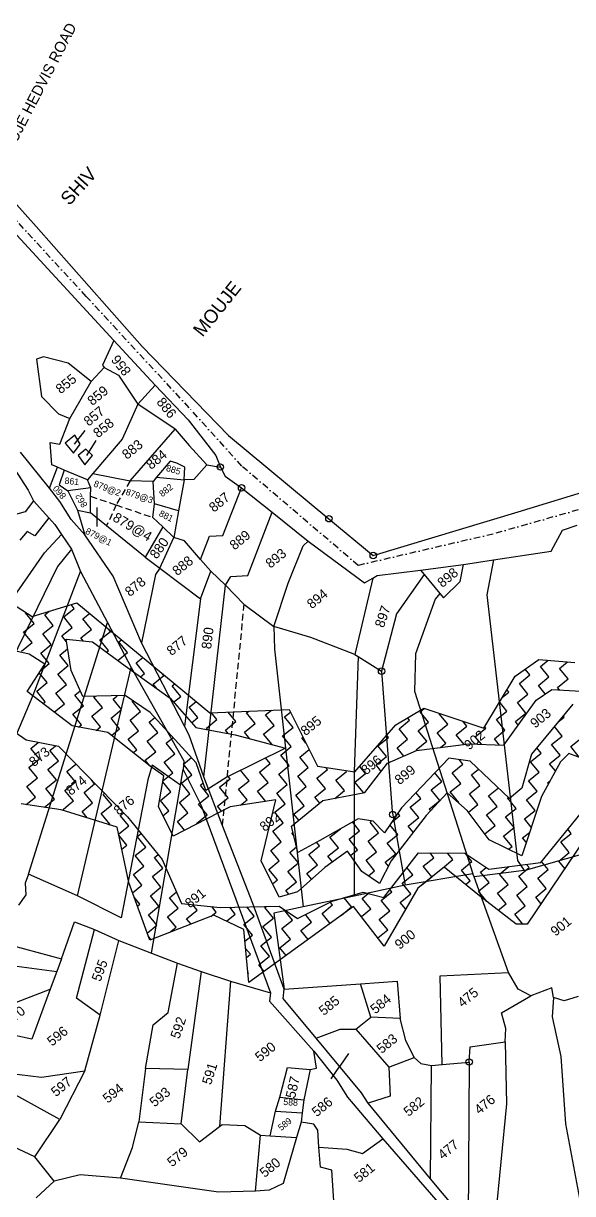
# Model space of a CAD drawing. Header units: metres. Extents: x 309685 to 314009, y 1915455 to 1919798.
# Drawn here: x 311383 to 311802, y 1918899 to 1919793 of the extents above; entities that cross this region are included whole.
import ezdxf

# ---------------------------------------------------------------- set-up
doc = ezdxf.new("R2010")
doc.units = ezdxf.units.M
doc.linetypes.add('DASHDOT', pattern=[1, 0.5, -0.25, 0, -0.25])
doc.linetypes.add('DASHED', pattern=[0.75, 0.5, -0.25])
for name, color, linetype in [('POLY_HATCH', 12, 'Continuous'), ('POLY_PARCEL', 6, 'Continuous'), ('POLY_ROAD', 30, 'Continuous'), ('POLY_SUBPARCEL', 6, 'DASHED'), ('POLY_WATER', 4, 'Continuous'), ('SYM_ARROW', 1, 'Continuous'), ('TEXT_MAPOUT', 7, 'Continuous'), ('TEXT_PARCEL', 7, 'Continuous'), ('V_BOUND_STREAM_LINE', 7, 'DASHDOT')]:
    doc.layers.add(name, color=color, linetype=linetype)
doc.styles.add('TEXT_MAP', font='')
doc.styles.get('TEXT_MAP').set_extended_font_data('Kruti Dev 050')
doc.dimstyles.get("Standard").update_dxf_attribs({"dimtxt": 0.18, "dimasz": 0.18, "dimexe": 0.18, "dimexo": 0.0625, "dimgap": 0.09, "dimtad": 0, "dimtih": 1, "dimtoh": 1, "dimdec": 4, "dimzin": 0, "dimdsep": 46, "dimtxsty": 'Standard', "dimcen": 0.09, "dimadec": 0, "dimazin": 0, "dimtfac": 1, "dimtdec": 4, "dimtofl": 0, "dimtmove": 0, "dimatfit": 3, "dimfxl": 1, "dimtolj": 1, "dimtzin": 0, "dimarcsym": 0})

# ---------------------------------------------------------------- blocks, each defined once
blk = doc.blocks.new('TEXTARROW')
blk.add_leader([(0.04, -0.01), (8.68, -0.01)], dimstyle='Standard', override={"dimtxt": 2.5, "dimasz": 2.5, "dimexe": 1.25, "dimexo": 0.625, "dimgap": 0.625, "dimtad": 1, "dimtih": 0, "dimtoh": 0, "dimzin": 8, "dimcen": 2.5, "dimtofl": 1})

msp = doc.modelspace()

# ---------------------------------------------------------------- linework, layer by layer
for centre in [(311533.26, 1919454.32), (311549.49, 1919438.37), (311616.23, 1919414.82), (311650.09, 1919386.74), (311656.46, 1919298.31), (311664.94, 1919188.7), (311723.37, 1918999.6)]:
    msp.add_circle(centre, 2.47)
at = {"layer": 'POLY_HATCH'}
for p, q in [((311356.16, 1919361.31), (311389.44, 1919340.07)), ((311389.44, 1919340.07), (311423.51, 1919350.57)), ((311423.51, 1919350.57), (311525.24, 1919266.44)), ((311419.18, 1919298.86), (311415.39, 1919322.85)), ((311415.39, 1919322.85), (311435.63, 1919320.75)), ((311387.14, 1919311.18), (311367.72, 1919315.58)), ((311435.63, 1919320.75), (311460.47, 1919302.45)), ((311385.77, 1919282.7), (311399.07, 1919303.59)), ((311399.07, 1919303.59), (311387.14, 1919311.18)), ((311758.47, 1919294.55), (311776.59, 1919307.2)), ((311776.59, 1919307.2), (311804.03, 1919305)), ((311428.14, 1919279.05), (311419.18, 1919298.86)), ((311460.47, 1919302.45), (311494.86, 1919277.65)), ((311734.47, 1919254.71), (311758.47, 1919294.55)), ((311420.05, 1919256.52), (311385.77, 1919282.7)), ((311460.45, 1919279.64), (311428.14, 1919279.05)), ((311479.55, 1919266.65), (311460.45, 1919279.64)), ((311494.86, 1919277.65), (311514.55, 1919255.15)), ((311774.59, 1919276.09), (311786.46, 1919284.3)), ((311786.46, 1919284.3), (311817.75, 1919282.63)), ((311525.24, 1919266.44), (311585.9, 1919269.03)), ((311585.9, 1919269.03), (311607.38, 1919225.64)), ((311667.29, 1919257.35), (311688.69, 1919269.92)), ((311688.69, 1919269.92), (311734.47, 1919254.71)), ((311749.77, 1919241.69), (311774.59, 1919276.09)), ((311802.61, 1919273.19), (311771.07, 1919234.76)), ((311365.54, 1919259.2), (311384.81, 1919245.72)), ((311514.9, 1919228.37), (311479.55, 1919266.65)), ((311447.34, 1919251.31), (311420.05, 1919256.52)), ((311479.67, 1919225.7), (311447.34, 1919251.31)), ((311514.55, 1919255.15), (311544.66, 1919249.68)), ((311544.66, 1919249.68), (311582.92, 1919239.42)), ((311636.11, 1919221.28), (311667.29, 1919257.35)), ((311384.81, 1919245.72), (311409.57, 1919240.86)), ((311409.57, 1919240.86), (311462.35, 1919187.02)), ((311683.25, 1919237.56), (311723.14, 1919242.87)), ((311723.14, 1919242.87), (311749.77, 1919241.69)), ((311582.92, 1919239.42), (311538.14, 1919217.31)), ((311661.02, 1919228.07), (311683.25, 1919237.56)), ((311707.83, 1919231.87), (311671.63, 1919193.93)), ((311724.1, 1919229.4), (311707.83, 1919231.87)), ((311771.07, 1919234.76), (311763.65, 1919208.78)), ((311799.49, 1919235.45), (311793.24, 1919228.95)), ((311820.15, 1919227.75), (311799.49, 1919235.45)), ((311490.03, 1919218.26), (311479.67, 1919225.7)), ((311522.14, 1919207.17), (311514.9, 1919228.37)), ((311607.38, 1919225.64), (311636.11, 1919221.28)), ((311643.72, 1919205.47), (311661.02, 1919228.07)), ((311754.19, 1919201.11), (311724.1, 1919229.4)), ((311793.24, 1919228.95), (311778.57, 1919202.63)), ((311485.99, 1919194.82), (311490.03, 1919218.26)), ((311538.14, 1919217.31), (311522.14, 1919207.17)), ((311611.62, 1919199.36), (311643.72, 1919205.47)), ((311706.58, 1919205.37), (311690.45, 1919187.96)), ((311721.87, 1919191.86), (311706.58, 1919205.37)), ((311763.65, 1919208.78), (311754.19, 1919201.11)), ((311411.71, 1919192.45), (311381.13, 1919196.94)), ((311575.58, 1919199.86), (311540.85, 1919194.71)), ((311564.38, 1919153.31), (311575.58, 1919199.86)), ((311587.56, 1919179.82), (311611.62, 1919199.36)), ((311778.57, 1919202.63), (311763.51, 1919157.28)), ((311454.44, 1919178.98), (311411.71, 1919192.45)), ((311462.35, 1919187.02), (311488.82, 1919154.42)), ((311497.16, 1919172.2), (311485.99, 1919194.82)), ((311540.85, 1919194.71), (311497.16, 1919172.2)), ((311671.63, 1919193.93), (311658.63, 1919174.82)), ((311690.45, 1919187.96), (311663.78, 1919153.35)), ((311738.62, 1919169.45), (311721.87, 1919191.86)), ((311778.02, 1919152.03), (311808.3, 1919189.09)), ((311463.26, 1919136.91), (311454.44, 1919178.98)), ((311592.54, 1919159.64), (311587.56, 1919179.82)), ((311638.5, 1919185.56), (311609.24, 1919168.92)), ((311650.1, 1919183.57), (311638.5, 1919185.56)), ((311658.63, 1919174.82), (311650.1, 1919183.57)), ((311763.51, 1919157.28), (311738.62, 1919169.45)), ((311811.38, 1919169.34), (311767.66, 1919105.07)), ((311609.24, 1919168.92), (311592.54, 1919159.64)), ((311630.36, 1919160.79), (311613.15, 1919148.26)), ((311641.48, 1919145.32), (311630.36, 1919160.79)), ((311488.82, 1919154.42), (311503.69, 1919120.72)), ((311578.19, 1919125.64), (311564.38, 1919153.31)), ((311663.78, 1919153.35), (311654.82, 1919135.99)), ((311658.09, 1919125.4), (311684.6, 1919159.41)), ((311684.6, 1919159.41), (311720.19, 1919159.17)), ((311720.19, 1919159.17), (311738.44, 1919146.94)), ((311738.44, 1919146.94), (311778.02, 1919152.03)), ((311613.15, 1919148.26), (311592.14, 1919129.76)), ((311654.82, 1919135.99), (311641.48, 1919145.32)), ((311704.3, 1919148.6), (311684.04, 1919132.41)), ((311731.28, 1919126.65), (311704.3, 1919148.6)), ((311479.29, 1919092.62), (311463.26, 1919136.91)), ((311592.14, 1919129.76), (311578.19, 1919125.64)), ((311618.74, 1919122.58), (311642.42, 1919129.32)), ((311642.42, 1919129.32), (311658.09, 1919125.4)), ((311684.04, 1919132.41), (311658.47, 1919088.25)), ((311759.17, 1919104.9), (311731.28, 1919126.65)), ((311503.69, 1919120.72), (311533.23, 1919117.66)), ((311533.23, 1919117.66), (311578.14, 1919118.75)), ((311635.03, 1919118.45), (311555.1, 1919060.29)), ((311578.14, 1919118.75), (311592.09, 1919109.26)), ((311592.09, 1919109.26), (311618.74, 1919122.58)), ((311658.47, 1919088.25), (311635.03, 1919118.45)), ((311528.39, 1919111.77), (311479.29, 1919092.62)), ((311551.18, 1919100.95), (311528.39, 1919111.77)), ((311555.1, 1919060.29), (311551.18, 1919100.95)), ((311767.66, 1919105.07), (311759.17, 1919104.9))]:
    msp.add_line(p, q, dxfattribs=at)
at = {"layer": 'POLY_HATCH', "linetype": 'Continuous'}
for p, q in [((311421.64, 1919346.3), (311419.23, 1919349.26)), ((311384.46, 1919342.79), (311384.77, 1919343.05)), ((311390.98, 1919334.75), (311384.46, 1919342.79)), ((311399.03, 1919341.28), (311402.49, 1919344.09)), ((311405.55, 1919333.24), (311399.03, 1919341.28)), ((311413.6, 1919339.77), (311421.64, 1919346.3)), ((311420.12, 1919331.73), (311413.6, 1919339.77)), ((311428.17, 1919338.26), (311433.33, 1919342.45)), ((311382.94, 1919328.22), (311390.98, 1919334.75)), ((311397.51, 1919326.71), (311405.55, 1919333.24)), ((311412.08, 1919325.2), (311420.12, 1919331.73)), ((311426.65, 1919323.69), (311434.7, 1919330.21)), ((311434.7, 1919330.21), (311428.17, 1919338.26)), ((311449.27, 1919328.7), (311447.85, 1919330.44)), ((311389.47, 1919320.18), (311382.94, 1919328.22)), ((311404.04, 1919318.67), (311397.51, 1919326.71)), ((311415.73, 1919320.71), (311412.08, 1919325.2)), ((311428.43, 1919321.5), (311426.65, 1919323.69)), ((311441.22, 1919322.17), (311449.27, 1919328.7)), ((311447.75, 1919314.13), (311441.22, 1919322.17)), ((311455.79, 1919320.66), (311457.76, 1919322.25)), ((311381.43, 1919313.65), (311389.47, 1919320.18)), ((311396, 1919312.14), (311404.04, 1919318.67)), ((311402.53, 1919304.1), (311396, 1919312.14)), ((311410.57, 1919310.63), (311416.55, 1919315.49)), ((311446.26, 1919312.92), (311447.75, 1919314.13)), ((311454.87, 1919306.57), (311462.32, 1919312.62)), ((311462.32, 1919312.62), (311455.79, 1919320.66)), ((311396.05, 1919298.84), (311402.53, 1919304.1)), ((311417.1, 1919302.59), (311410.57, 1919310.63)), ((311468.85, 1919304.58), (311474.04, 1919308.79)), ((311475.38, 1919296.53), (311468.85, 1919304.58)), ((311777.85, 1919301.94), (311783.64, 1919306.64)), ((311792.42, 1919300.43), (311798.59, 1919305.44)), ((311401.02, 1919289.53), (311394.91, 1919297.05)), ((311409.06, 1919296.06), (311417.1, 1919302.59)), ((311415.59, 1919288.02), (311409.06, 1919296.06)), ((311472.22, 1919293.97), (311475.38, 1919296.53)), ((311481.91, 1919288.49), (311489.95, 1919295.02)), ((311489.95, 1919295.02), (311488.45, 1919296.87)), ((311761.77, 1919288.89), (311769.81, 1919295.41)), ((311769.81, 1919295.41), (311766.15, 1919299.92)), ((311784.38, 1919293.9), (311777.85, 1919301.94)), ((311798.95, 1919292.39), (311792.42, 1919300.43)), ((311392.97, 1919283), (311401.02, 1919289.53)), ((311407.54, 1919281.49), (311415.59, 1919288.02)), ((311484.86, 1919284.86), (311481.91, 1919288.49)), ((311496.48, 1919286.98), (311498.46, 1919288.59)), ((311503.01, 1919278.94), (311496.48, 1919286.98)), ((311768.3, 1919280.84), (311761.77, 1919288.89)), ((311776.34, 1919287.37), (311784.38, 1919293.9)), ((311781.57, 1919280.92), (311776.34, 1919287.37)), ((311790.91, 1919285.86), (311798.95, 1919292.39)), ((311792.43, 1919283.98), (311790.91, 1919285.86)), ((311399.5, 1919274.96), (311392.97, 1919283)), ((311414.07, 1919273.45), (311407.54, 1919281.49)), ((311422.11, 1919279.97), (311426.21, 1919283.3)), ((311428.64, 1919271.93), (311422.11, 1919279.97)), ((311436.68, 1919278.46), (311437.62, 1919279.22)), ((311443.21, 1919270.42), (311436.68, 1919278.46)), ((311451.25, 1919276.95), (311454.07, 1919279.24)), ((311452.43, 1919275.51), (311451.25, 1919276.95)), ((311454.07, 1919279.24), (311454.43, 1919279.53)), ((311497.58, 1919274.54), (311503.01, 1919278.94)), ((311748.63, 1919278.22), (311753.73, 1919282.36)), ((311753.73, 1919282.36), (311752.23, 1919284.2)), ((311760.25, 1919274.32), (311768.3, 1919280.84)), ((311397.76, 1919273.54), (311399.5, 1919274.96)), ((311406.23, 1919267.08), (311414.07, 1919273.45)), ((311420.6, 1919265.4), (311428.64, 1919271.93)), ((311435.17, 1919263.89), (311443.21, 1919270.42)), ((311449.74, 1919262.38), (311457.78, 1919268.91)), ((311457.78, 1919268.91), (311452.43, 1919275.51)), ((311465.82, 1919275.44), (311466.19, 1919275.73)), ((311472.35, 1919267.39), (311465.82, 1919275.44)), ((311509.54, 1919270.9), (311514.74, 1919275.13)), ((311516.06, 1919262.85), (311509.54, 1919270.9)), ((311553.25, 1919266.36), (311554.91, 1919267.71)), ((311567.82, 1919264.84), (311572.25, 1919268.45)), ((311685.89, 1919267.31), (311688.98, 1919269.82)), ((311744.17, 1919261.26), (311752.21, 1919267.79)), ((311752.21, 1919267.79), (311746.55, 1919274.76)), ((311766.78, 1919266.27), (311760.25, 1919274.32)), ((311427.13, 1919257.36), (311420.6, 1919265.4)), ((311441.7, 1919255.85), (311435.17, 1919263.89)), ((311456.27, 1919254.34), (311449.74, 1919262.38)), ((311464.31, 1919260.87), (311472.35, 1919267.39)), ((311470.84, 1919252.82), (311464.31, 1919260.87)), ((311478.88, 1919259.35), (311483.12, 1919262.79)), ((311485.41, 1919251.31), (311478.88, 1919259.35)), ((311511.24, 1919258.94), (311516.06, 1919262.85)), ((311522.59, 1919254.81), (311530.63, 1919261.34)), ((311530.63, 1919261.34), (311526.45, 1919266.49)), ((311537.16, 1919253.3), (311545.2, 1919259.83)), ((311545.2, 1919259.83), (311539.35, 1919267.04)), ((311559.77, 1919258.32), (311553.25, 1919266.36)), ((311574.34, 1919256.8), (311567.82, 1919264.84)), ((311582.39, 1919263.33), (311586.9, 1919267)), ((311588.91, 1919255.29), (311582.39, 1919263.33)), ((311669.81, 1919254.25), (311677.85, 1919260.78)), ((311677.85, 1919260.78), (311676.33, 1919262.66)), ((311684.38, 1919252.74), (311692.42, 1919259.27)), ((311692.42, 1919259.27), (311685.89, 1919267.31)), ((311700.46, 1919265.8), (311700.64, 1919265.95)), ((311706.99, 1919257.76), (311700.46, 1919265.8)), ((311721.56, 1919256.24), (311718.49, 1919260.02)), ((311750.7, 1919253.22), (311744.17, 1919261.26)), ((311758.74, 1919259.75), (311766.78, 1919266.27)), ((311760.89, 1919257.1), (311758.74, 1919259.75)), ((311791.51, 1919259.66), (311795.92, 1919263.25)), ((311795.92, 1919263.25), (311795.19, 1919264.15)), ((311424.94, 1919255.59), (311427.13, 1919257.36)), ((311438.25, 1919253.05), (311441.7, 1919255.85)), ((311449.97, 1919249.22), (311456.27, 1919254.34)), ((311462.8, 1919246.3), (311470.84, 1919252.82)), ((311477.37, 1919244.78), (311485.41, 1919251.31)), ((311523.66, 1919253.5), (311522.59, 1919254.81)), ((311539.32, 1919250.65), (311537.16, 1919253.3)), ((311551.73, 1919251.79), (311559.77, 1919258.32)), ((311555.89, 1919246.66), (311551.73, 1919251.79)), ((311566.3, 1919250.27), (311574.34, 1919256.8)), ((311572.83, 1919242.23), (311566.3, 1919250.27)), ((311580.87, 1919248.76), (311588.91, 1919255.29)), ((311676.34, 1919246.21), (311669.81, 1919254.25)), ((311690.91, 1919244.7), (311684.38, 1919252.74)), ((311698.95, 1919251.23), (311706.99, 1919257.76)), ((311705.48, 1919243.19), (311698.95, 1919251.23)), ((311713.52, 1919249.71), (311721.56, 1919256.24)), ((311719.47, 1919242.38), (311713.52, 1919249.71)), ((311728.09, 1919248.2), (311736.13, 1919254.73)), ((311736.13, 1919254.73), (311735.18, 1919255.89)), ((311742.66, 1919246.69), (311750.7, 1919253.22)), ((311794.41, 1919248.68), (311788.48, 1919255.98)), ((311388.44, 1919239.29), (311394.11, 1919243.9)), ((311403.01, 1919237.78), (311407.34, 1919241.3)), ((311469.33, 1919238.25), (311462.8, 1919246.3)), ((311483.9, 1919236.74), (311477.37, 1919244.78)), ((311491.94, 1919243.27), (311497.2, 1919247.54)), ((311498.47, 1919235.23), (311491.94, 1919243.27)), ((311572.73, 1919242.15), (311572.83, 1919242.23)), ((311579.36, 1919234.19), (311587.4, 1919240.72)), ((311587.4, 1919240.72), (311580.87, 1919248.76)), ((311595.44, 1919247.25), (311596.33, 1919247.97)), ((311598.62, 1919243.34), (311595.44, 1919247.25)), ((311653.72, 1919241.2), (311661.77, 1919247.72)), ((311660.25, 1919233.15), (311653.72, 1919241.2)), ((311661.77, 1919247.72), (311660.41, 1919249.39)), ((311668.29, 1919239.68), (311676.34, 1919246.21)), ((311682.86, 1919238.17), (311690.91, 1919244.7)), ((311701.55, 1919240), (311705.48, 1919243.19)), ((311732.76, 1919242.44), (311728.09, 1919248.2)), ((311746.6, 1919241.83), (311742.66, 1919246.69)), ((311786.37, 1919242.15), (311794.41, 1919248.68)), ((311792.9, 1919234.11), (311786.37, 1919242.15)), ((311800.94, 1919240.64), (311808.98, 1919247.16)), ((311807.47, 1919232.59), (311800.94, 1919240.64)), ((311394.96, 1919231.25), (311388.44, 1919239.29)), ((311409.53, 1919229.74), (311403.01, 1919237.78)), ((311466.61, 1919236.04), (311469.33, 1919238.25)), ((311475.86, 1919230.21), (311483.9, 1919236.74)), ((311490.43, 1919228.7), (311498.47, 1919235.23)), ((311505, 1919227.19), (311511.28, 1919232.29)), ((311571.32, 1919227.66), (311567.83, 1919231.97)), ((311585.89, 1919226.15), (311579.36, 1919234.19)), ((311593.93, 1919232.68), (311601.04, 1919238.45)), ((311600.46, 1919224.64), (311593.93, 1919232.68)), ((311652.21, 1919226.63), (311660.25, 1919233.15)), ((311673.42, 1919233.36), (311668.29, 1919239.68)), ((311683.35, 1919237.58), (311682.86, 1919238.17)), ((311770.29, 1919229.09), (311778.33, 1919235.62)), ((311778.33, 1919235.62), (311775.07, 1919239.63)), ((311784.86, 1919227.58), (311792.9, 1919234.11)), ((311386.92, 1919224.72), (311394.96, 1919231.25)), ((311393.45, 1919216.68), (311386.92, 1919224.72)), ((311401.49, 1919223.21), (311409.53, 1919229.74)), ((311408.02, 1919215.17), (311401.49, 1919223.21)), ((311416.06, 1919221.69), (311422.91, 1919227.25)), ((311479.26, 1919226.01), (311475.86, 1919230.21)), ((311496.95, 1919220.66), (311490.43, 1919228.7)), ((311511.52, 1919219.14), (311505, 1919227.19)), ((311563.28, 1919221.13), (311571.32, 1919227.66)), ((311577.85, 1919219.62), (311585.89, 1919226.15)), ((311592.42, 1919218.11), (311600.46, 1919224.64)), ((311606.99, 1919216.59), (311615.03, 1919223.12)), ((311615.03, 1919223.12), (311613.78, 1919224.67)), ((311644.17, 1919220.1), (311639.77, 1919225.52)), ((311656.18, 1919221.74), (311652.21, 1919226.63)), ((311710.49, 1919220.57), (311718.53, 1919227.1)), ((311718.53, 1919227.1), (311715.62, 1919230.69)), ((311725.06, 1919219.06), (311730.45, 1919223.43)), ((311776.81, 1919221.05), (311770.29, 1919229.09)), ((311789.38, 1919222.01), (311784.86, 1919227.58)), ((311385.41, 1919210.15), (311393.45, 1919216.68)), ((311399.98, 1919208.64), (311408.02, 1919215.17)), ((311422.59, 1919213.65), (311416.06, 1919221.69)), ((311437.16, 1919212.14), (311434.44, 1919215.5)), ((311489.38, 1919214.51), (311496.95, 1919220.66)), ((311503.48, 1919212.62), (311511.52, 1919219.14)), ((311532.62, 1919209.59), (311540.67, 1919216.12)), ((311540.67, 1919216.12), (311539.25, 1919217.86)), ((311547.19, 1919208.08), (311555.24, 1919214.61)), ((311555.24, 1919214.61), (311548.78, 1919222.56)), ((311569.81, 1919213.09), (311563.28, 1919221.13)), ((311584.38, 1919211.58), (311577.85, 1919219.62)), ((311598.95, 1919210.07), (311592.42, 1919218.11)), ((311613.52, 1919208.55), (311606.99, 1919216.59)), ((311621.56, 1919215.08), (311629.6, 1919221.61)), ((311628.09, 1919207.04), (311621.56, 1919215.08)), ((311629.6, 1919221.61), (311628.99, 1919222.36)), ((311636.13, 1919213.57), (311644.17, 1919220.1)), ((311694.41, 1919207.52), (311702.45, 1919214.05)), ((311702.45, 1919214.05), (311697.11, 1919220.63)), ((311717.02, 1919212.53), (311710.49, 1919220.57)), ((311731.59, 1919211.02), (311725.06, 1919219.06)), ((311768.77, 1919214.52), (311776.81, 1919221.05)), ((311775.3, 1919206.48), (311768.77, 1919214.52)), ((311783.34, 1919213.01), (311785.2, 1919214.51)), ((311391.94, 1919202.11), (311385.41, 1919210.15)), ((311406.51, 1919200.6), (311399.98, 1919208.64)), ((311414.55, 1919207.12), (311422.59, 1919213.65)), ((311419.52, 1919201), (311414.55, 1919207.12)), ((311429.12, 1919205.61), (311437.16, 1919212.14)), ((311435.65, 1919197.57), (311429.12, 1919205.61)), ((311443.69, 1919204.1), (311444.76, 1919204.97)), ((311487.4, 1919199.56), (311495.44, 1919206.09)), ((311495.44, 1919206.09), (311489.24, 1919213.72)), ((311510.01, 1919204.57), (311503.48, 1919212.62)), ((311518.05, 1919211.1), (311520.2, 1919212.85)), ((311524.58, 1919203.06), (311518.05, 1919211.1)), ((311539.15, 1919201.55), (311532.62, 1919209.59)), ((311553.72, 1919200.04), (311547.19, 1919208.08)), ((311561.76, 1919206.56), (311569.81, 1919213.09)), ((311568.11, 1919198.75), (311561.76, 1919206.56)), ((311576.33, 1919205.05), (311584.38, 1919211.58)), ((311582.86, 1919197.01), (311576.33, 1919205.05)), ((311590.9, 1919203.54), (311598.95, 1919210.07)), ((311605.47, 1919202.02), (311613.52, 1919208.55)), ((311620.77, 1919201.1), (311628.09, 1919207.04)), ((311642.66, 1919205.53), (311636.13, 1919213.57)), ((311642.24, 1919205.19), (311642.66, 1919205.53)), ((311686.37, 1919200.99), (311682.69, 1919205.52)), ((311700.94, 1919199.47), (311694.41, 1919207.52)), ((311708.98, 1919206), (311717.02, 1919212.53)), ((311715.51, 1919197.96), (311708.98, 1919206)), ((311723.55, 1919204.49), (311731.59, 1919211.02)), ((311738.12, 1919202.98), (311745.68, 1919209.11)), ((311767.26, 1919199.95), (311775.3, 1919206.48)), ((311783.94, 1919212.27), (311783.34, 1919213.01)), ((311384.89, 1919196.39), (311391.94, 1919202.11)), ((311398.81, 1919194.34), (311406.51, 1919200.6)), ((311413.04, 1919192.55), (311417.33, 1919196.04)), ((311417.33, 1919196.04), (311421.08, 1919199.08)), ((311421.08, 1919199.08), (311419.52, 1919201)), ((311427.61, 1919191.04), (311435.65, 1919197.57)), ((311442.18, 1919189.53), (311450.22, 1919196.06)), ((311450.22, 1919196.06), (311443.69, 1919204.1)), ((311493.93, 1919191.52), (311487.4, 1919199.56)), ((311501.97, 1919198.05), (311510.01, 1919204.57)), ((311508.5, 1919190), (311501.97, 1919198.05)), ((311516.54, 1919196.53), (311524.58, 1919203.06)), ((311523.07, 1919188.49), (311516.54, 1919196.53)), ((311531.11, 1919195.02), (311539.15, 1919201.55)), ((311548.57, 1919195.85), (311553.72, 1919200.04)), ((311574.82, 1919190.48), (311582.86, 1919197.01)), ((311597.43, 1919195.5), (311590.9, 1919203.54)), ((311609.22, 1919197.41), (311605.47, 1919202.02)), ((311678.33, 1919194.46), (311686.37, 1919200.99)), ((311692.9, 1919192.95), (311700.94, 1919199.47)), ((311715.22, 1919197.73), (311715.51, 1919197.96)), ((311722.84, 1919190.57), (311730.08, 1919196.45)), ((311730.08, 1919196.45), (311723.55, 1919204.49)), ((311744.65, 1919194.94), (311738.12, 1919202.98)), ((311752.69, 1919201.46), (311753.29, 1919201.96)), ((311759.22, 1919193.42), (311752.69, 1919201.46)), ((311773.79, 1919191.91), (311767.26, 1919199.95)), ((311413.61, 1919191.85), (311413.04, 1919192.55)), ((311431.54, 1919186.2), (311427.61, 1919191.04)), ((311448.71, 1919181.49), (311442.18, 1919189.53)), ((311456.75, 1919188.01), (311459.32, 1919190.11)), ((311463.28, 1919179.97), (311456.75, 1919188.01)), ((311489.43, 1919187.86), (311493.93, 1919191.52)), ((311500.46, 1919183.48), (311508.5, 1919190)), ((311515.03, 1919181.96), (311523.07, 1919188.49)), ((311534.16, 1919191.26), (311531.11, 1919195.02)), ((311581.35, 1919182.44), (311574.82, 1919190.48)), ((311589.39, 1919188.97), (311597.43, 1919195.5)), ((311593.14, 1919184.35), (311589.39, 1919188.97)), ((311664.17, 1919182.97), (311670.28, 1919187.93)), ((311670.28, 1919187.93), (311668.8, 1919189.76)), ((311684.85, 1919186.42), (311678.33, 1919194.46)), ((311693.91, 1919191.7), (311692.9, 1919192.95)), ((311736.61, 1919188.41), (311744.65, 1919194.94)), ((311743.13, 1919180.37), (311736.61, 1919188.41)), ((311751.18, 1919186.89), (311759.22, 1919193.42)), ((311765.75, 1919185.38), (311773.79, 1919191.91)), ((311448.08, 1919180.98), (311448.71, 1919181.49)), ((311455.54, 1919173.7), (311463.28, 1919179.97)), ((311505.94, 1919176.72), (311500.46, 1919183.48)), ((311515.35, 1919181.57), (311515.03, 1919181.96)), ((311573.31, 1919175.91), (311581.35, 1919182.44)), ((311639.63, 1919176.39), (311634.18, 1919183.1)), ((311647.67, 1919182.92), (311648.76, 1919183.8)), ((311654.2, 1919174.87), (311647.67, 1919182.92)), ((311668.77, 1919173.36), (311662.71, 1919180.82)), ((311676.81, 1919179.89), (311684.85, 1919186.42)), ((311680.62, 1919175.2), (311676.81, 1919179.89)), ((311735.25, 1919173.96), (311743.13, 1919180.37)), ((311749.66, 1919172.32), (311757.7, 1919178.85)), ((311757.7, 1919178.85), (311751.18, 1919186.89)), ((311770.78, 1919179.18), (311765.75, 1919185.38)), ((311461.76, 1919165.4), (311455.72, 1919172.84)), ((311469.8, 1919171.93), (311472.69, 1919174.28)), ((311476.33, 1919163.89), (311469.8, 1919171.93)), ((311579.84, 1919167.87), (311573.31, 1919175.91)), ((311587.88, 1919174.4), (311588.73, 1919175.09)), ((311589.34, 1919172.6), (311587.88, 1919174.4)), ((311617.02, 1919171.37), (311625.06, 1919177.9)), ((311623.55, 1919163.33), (311617.02, 1919171.37)), ((311625.06, 1919177.9), (311625.05, 1919177.91)), ((311631.59, 1919169.86), (311639.63, 1919176.39)), ((311638.12, 1919161.82), (311631.59, 1919169.86)), ((311646.16, 1919168.35), (311654.2, 1919174.87)), ((311660.73, 1919166.83), (311668.77, 1919173.36)), ((311738.67, 1919169.43), (311738.25, 1919169.95)), ((311756.19, 1919164.28), (311749.66, 1919172.32)), ((311764.23, 1919170.81), (311769.4, 1919175.01)), ((311766.91, 1919167.51), (311764.23, 1919170.81)), ((311793.37, 1919167.78), (311801.42, 1919174.31)), ((311801.42, 1919174.31), (311798.83, 1919177.5)), ((311457.94, 1919162.3), (311461.76, 1919165.4)), ((311468.29, 1919157.36), (311476.33, 1919163.89)), ((311571.8, 1919161.34), (311579.84, 1919167.87)), ((311578.32, 1919153.3), (311571.8, 1919161.34)), ((311586.37, 1919159.83), (311591.47, 1919163.97)), ((311600.94, 1919158.31), (311608.98, 1919164.84)), ((311608.98, 1919164.84), (311606.77, 1919167.56)), ((311615.51, 1919156.8), (311623.55, 1919163.33)), ((311632.75, 1919157.46), (311638.12, 1919161.82)), ((311644.65, 1919153.77), (311652.69, 1919160.3)), ((311652.69, 1919160.3), (311646.16, 1919168.35)), ((311667.26, 1919158.79), (311660.73, 1919166.83)), ((311753.56, 1919162.15), (311756.19, 1919164.28)), ((311799.9, 1919159.74), (311793.37, 1919167.78)), ((311474.82, 1919149.32), (311468.29, 1919157.36)), ((311482.86, 1919155.85), (311485.75, 1919158.19)), ((311489.39, 1919147.81), (311482.86, 1919155.85)), ((311570.28, 1919146.77), (311578.32, 1919153.3)), ((311584.85, 1919145.26), (311592.89, 1919151.79)), ((311592.89, 1919151.79), (311586.37, 1919159.83)), ((311607.46, 1919150.27), (311600.94, 1919158.31)), ((311618.99, 1919152.51), (311615.51, 1919156.8)), ((311651.17, 1919145.73), (311644.65, 1919153.77)), ((311659.22, 1919152.26), (311667.26, 1919158.79)), ((311661.66, 1919149.25), (311659.22, 1919152.26)), ((311688.36, 1919149.24), (311696.4, 1919155.76)), ((311696.4, 1919155.76), (311693.49, 1919159.35)), ((311702.93, 1919147.72), (311710.97, 1919154.25)), ((311710.97, 1919154.25), (311706.91, 1919159.25)), ((311717.5, 1919146.21), (311725.54, 1919152.74)), ((311725.54, 1919152.74), (311720.48, 1919158.97)), ((311783.82, 1919146.69), (311778.75, 1919152.92)), ((311791.86, 1919153.21), (311799.9, 1919159.74)), ((311796.51, 1919147.49), (311791.86, 1919153.21)), ((311466.78, 1919142.79), (311474.82, 1919149.32)), ((311473.31, 1919134.75), (311466.78, 1919142.79)), ((311481.35, 1919141.28), (311489.39, 1919147.81)), ((311576.81, 1919138.73), (311570.28, 1919146.77)), ((311591.38, 1919137.22), (311584.85, 1919145.26)), ((311599.42, 1919143.74), (311607.46, 1919150.27)), ((311603.01, 1919139.32), (311599.42, 1919143.74)), ((311646.41, 1919141.87), (311651.17, 1919145.73)), ((311672.27, 1919136.18), (311680.31, 1919142.71)), ((311680.31, 1919142.71), (311675.86, 1919148.19)), ((311694.89, 1919141.19), (311688.36, 1919149.24)), ((311703.04, 1919147.59), (311702.93, 1919147.72)), ((311724.03, 1919138.17), (311717.5, 1919146.21)), ((311732.07, 1919144.7), (311736.46, 1919148.26)), ((311738.6, 1919136.66), (311732.07, 1919144.7)), ((311746.64, 1919143.18), (311753.67, 1919148.9)), ((311753.17, 1919135.14), (311746.64, 1919143.18)), ((311761.21, 1919141.67), (311769.25, 1919148.2)), ((311769.25, 1919148.2), (311767.26, 1919150.64)), ((311775.78, 1919140.16), (311783.82, 1919146.69)), ((311466.15, 1919128.94), (311473.31, 1919134.75)), ((311487.88, 1919133.24), (311481.35, 1919141.28)), ((311573.14, 1919135.75), (311576.81, 1919138.73)), ((311583.34, 1919130.69), (311591.38, 1919137.22)), ((311678.8, 1919128.14), (311672.27, 1919136.18)), ((311686.84, 1919134.67), (311694.89, 1919141.19)), ((311686.85, 1919134.66), (311686.84, 1919134.67)), ((311720.57, 1919135.36), (311724.03, 1919138.17)), ((311730.55, 1919130.13), (311738.6, 1919136.66)), ((311745.12, 1919128.61), (311753.17, 1919135.14)), ((311759.69, 1919127.1), (311767.74, 1919133.63)), ((311767.74, 1919133.63), (311761.21, 1919141.67)), ((311782.31, 1919132.12), (311775.78, 1919140.16)), ((311790.35, 1919138.64), (311790.68, 1919138.91)), ((311790.43, 1919138.55), (311790.35, 1919138.64)), ((311471.79, 1919120.18), (311467.33, 1919125.68)), ((311479.83, 1919126.71), (311487.88, 1919133.24)), ((311486.36, 1919118.67), (311479.83, 1919126.71)), ((311494.41, 1919125.19), (311499.79, 1919129.56)), ((311500.93, 1919117.15), (311494.41, 1919125.19)), ((311585.65, 1919127.84), (311583.34, 1919130.69)), ((311633.58, 1919118.11), (311627.84, 1919125.17)), ((311641.62, 1919124.63), (311646.22, 1919128.37)), ((311648.15, 1919116.59), (311641.62, 1919124.63)), ((311656.19, 1919123.12), (311664.23, 1919129.65)), ((311664.23, 1919129.65), (311662.79, 1919131.43)), ((311670.76, 1919121.61), (311678.8, 1919128.14)), ((311736.99, 1919122.2), (311730.55, 1919130.13)), ((311751.65, 1919120.57), (311745.12, 1919128.61)), ((311766.22, 1919119.06), (311759.69, 1919127.1)), ((311774.26, 1919125.59), (311782.31, 1919132.12)), ((311778.26, 1919120.66), (311774.26, 1919125.59)), ((311469.88, 1919118.63), (311471.79, 1919120.18)), ((311478.32, 1919112.14), (311486.36, 1919118.67)), ((311492.89, 1919110.62), (311500.93, 1919117.15)), ((311507.46, 1919109.11), (311515.5, 1919115.64)), ((311515.5, 1919115.64), (311512.09, 1919119.85)), ((311530.07, 1919114.13), (311526.66, 1919118.34)), ((311544.64, 1919112.61), (311540.41, 1919117.83)), ((311559.21, 1919111.1), (311553.49, 1919118.15)), ((311567.26, 1919117.63), (311568.34, 1919118.51)), ((311573.78, 1919109.59), (311567.26, 1919117.63)), ((311581.83, 1919116.12), (311581.91, 1919116.19)), ((311588.35, 1919108.08), (311581.83, 1919116.12)), ((311610.97, 1919113.09), (311619.01, 1919119.62)), ((311619.01, 1919119.62), (311617.22, 1919121.82)), ((311625.54, 1919111.58), (311633.58, 1919118.11)), ((311640.99, 1919110.78), (311648.15, 1919116.59)), ((311662.72, 1919115.08), (311656.19, 1919123.12)), ((311674.86, 1919116.56), (311670.76, 1919121.61)), ((311745.49, 1919115.57), (311751.65, 1919120.57)), ((311758.18, 1919112.53), (311766.22, 1919119.06)), ((311484.85, 1919104.1), (311478.32, 1919112.14)), ((311499.42, 1919102.58), (311492.89, 1919110.62)), ((311510.85, 1919104.93), (311507.46, 1919109.11)), ((311526.05, 1919110.86), (311530.07, 1919114.13)), ((311537.99, 1919107.22), (311544.64, 1919112.61)), ((311551.17, 1919104.57), (311559.21, 1919111.1)), ((311565.74, 1919103.06), (311573.78, 1919109.59)), ((311580.31, 1919101.55), (311588.35, 1919108.08)), ((311594.88, 1919100.03), (311602.92, 1919106.56)), ((311602.92, 1919106.56), (311598.24, 1919112.34)), ((311617.17, 1919105.45), (311610.97, 1919113.09)), ((311625.55, 1919111.56), (311625.54, 1919111.58)), ((311654.68, 1919108.55), (311662.72, 1919115.08)), ((311661.21, 1919100.51), (311654.68, 1919108.55)), ((311669.25, 1919107.04), (311669.44, 1919107.19)), ((311669.31, 1919106.97), (311669.25, 1919107.04)), ((311764.29, 1919105), (311758.18, 1919112.53)), ((311477.34, 1919098), (311484.85, 1919104.1)), ((311494.42, 1919098.53), (311499.42, 1919102.58)), ((311557.7, 1919096.53), (311551.17, 1919104.57)), ((311572.27, 1919095.02), (311565.74, 1919103.06)), ((311586.84, 1919093.5), (311580.31, 1919101.55)), ((311600.39, 1919093.25), (311594.88, 1919100.03)), ((311653.69, 1919094.41), (311661.21, 1919100.51)), ((311480.45, 1919093.08), (311478.05, 1919096.03)), ((311552.05, 1919091.94), (311557.7, 1919096.53)), ((311564.23, 1919088.49), (311572.27, 1919095.02)), ((311578.8, 1919086.98), (311586.84, 1919093.5)), ((311556.19, 1919081.96), (311552.59, 1919086.4)), ((311553.25, 1919079.57), (311556.19, 1919081.96)), ((311562.72, 1919073.92), (311570.76, 1919080.45)), ((311570.76, 1919080.45), (311564.23, 1919088.49)), ((311583.62, 1919081.04), (311578.8, 1919086.98)), ((311566.85, 1919068.83), (311562.72, 1919073.92)), ((311554.68, 1919067.39), (311554.39, 1919067.75)), ((311554.44, 1919067.2), (311554.68, 1919067.39))]:
    msp.add_line(p, q, dxfattribs=at)
at = {"layer": 'POLY_PARCEL'}
for p, q in [((311451.9, 1919550.95), (311443.14, 1919532.26)), ((311398.14, 1919538.48), (311392.75, 1919536.7)), ((311392.75, 1919536.7), (311396.65, 1919508.31)), ((311417.04, 1919533.74), (311398.14, 1919538.48)), ((311434.66, 1919519.78), (311417.04, 1919533.74)), ((311444.44, 1919530.31), (311434.66, 1919519.78)), ((311443.14, 1919532.26), (311444.44, 1919530.31)), ((311444.44, 1919530.31), (311455.45, 1919524.5)), ((311418.27, 1919491.45), (311434.66, 1919519.78)), ((311455.45, 1919524.5), (311470.18, 1919502.31)), ((311470.18, 1919502.31), (311483.52, 1919516.93)), ((311396.65, 1919508.31), (311409.67, 1919494.98)), ((311470.18, 1919502.31), (311458.12, 1919475.72)), ((311498.82, 1919483.22), (311470.18, 1919502.31)), ((311409.67, 1919494.98), (311418.27, 1919491.45)), ((311410.48, 1919471.74), (311418.27, 1919491.45)), ((311464.43, 1919443.69), (311498.82, 1919483.22)), ((311498.82, 1919483.22), (311509.44, 1919470.81)), ((311422.05, 1919478.66), (311414.76, 1919472.44)), ((311426.12, 1919471.86), (311422.05, 1919478.66)), ((311458.12, 1919475.72), (311435.94, 1919449.43)), ((311404.45, 1919455.91), (311403.15, 1919473.02)), ((311403.15, 1919473.02), (311410.48, 1919471.74)), ((311414.76, 1919472.44), (311421, 1919464.94)), ((311421, 1919464.94), (311426.12, 1919471.86)), ((311430.5, 1919468.07), (311424.69, 1919463.04)), ((311435.69, 1919463.09), (311430.5, 1919468.07)), ((311509.44, 1919470.81), (311522.89, 1919455.92)), ((311408.81, 1919454.09), (311404.45, 1919455.91)), ((311424.69, 1919463.04), (311429.7, 1919455.93)), ((311429.7, 1919455.93), (311435.69, 1919463.09)), ((311494.83, 1919458.81), (311484.56, 1919446.44)), ((311500.01, 1919457.14), (311494.83, 1919458.81)), ((311506.2, 1919454.24), (311500.01, 1919457.14)), ((311522.89, 1919455.92), (311513.12, 1919444.7)), ((311522.89, 1919455.92), (311533.26, 1919454.32)), ((311402.62, 1919438.04), (311408.81, 1919454.09)), ((311413.9, 1919451.97), (311408.81, 1919454.09)), ((311413.9, 1919451.97), (311410.18, 1919440.76)), ((311431.77, 1919444.5), (311413.9, 1919451.97)), ((311435.94, 1919449.43), (311431.77, 1919444.5)), ((311435.94, 1919449.43), (311464.43, 1919443.69)), ((311484.56, 1919446.44), (311481.97, 1919443.32)), ((311484.56, 1919446.44), (311505.7, 1919444.41)), ((311505.7, 1919444.41), (311506.2, 1919454.24)), ((311410.18, 1919440.76), (311416.65, 1919436.18)), ((311434.17, 1919438.52), (311416.65, 1919436.18)), ((311434.17, 1919438.52), (311431.77, 1919444.5)), ((311434.15, 1919431.95), (311434.17, 1919438.52)), ((311481.97, 1919443.32), (311464.43, 1919443.69)), ((311483.04, 1919426.16), (311481.97, 1919443.32)), ((311505.7, 1919444.41), (311501.28, 1919420.88)), ((311513.12, 1919444.7), (311505.7, 1919444.41)), ((311535.15, 1919402.08), (311549.49, 1919438.37)), ((311390.55, 1919428.54), (311384.21, 1919420.07)), ((311416.65, 1919436.18), (311424.07, 1919421.3)), ((311434.13, 1919419.36), (311434.15, 1919431.95)), ((311384.21, 1919420.07), (311364.55, 1919414.71)), ((311424.07, 1919421.3), (311429.63, 1919402.4)), ((311424.07, 1919421.3), (311434.13, 1919419.36)), ((311481.65, 1919415.74), (311483.04, 1919426.16)), ((311501.28, 1919420.88), (311483.04, 1919426.16)), ((311501.28, 1919420.88), (311497.7, 1919400.36)), ((311554.34, 1919371.36), (311572.79, 1919419.74)), ((311402.24, 1919415.43), (311391.58, 1919401.77)), ((311446.38, 1919409.41), (311434.13, 1919419.36)), ((311489.23, 1919408.48), (311481.65, 1919415.74)), ((311385.74, 1919405.13), (311379.96, 1919398.41)), ((311391.58, 1919401.77), (311385.74, 1919405.13)), ((311399, 1919388.64), (311411.93, 1919402.73)), ((311475.85, 1919385.49), (311446.38, 1919409.41)), ((311489.23, 1919408.48), (311475.85, 1919385.49)), ((311497.7, 1919400.36), (311489.23, 1919408.48)), ((311524.97, 1919401.47), (311535.15, 1919402.08)), ((311487.04, 1919377.09), (311497.7, 1919400.36)), ((311505.8, 1919397.79), (311497.7, 1919400.36)), ((311518.15, 1919383.61), (311505.8, 1919397.79)), ((311518.15, 1919383.61), (311524.97, 1919401.47)), ((311585.04, 1919365.55), (311596.56, 1919394.16)), ((311596.56, 1919394.16), (311600.41, 1919397.64)), ((311341.45, 1919306.43), (311399, 1919388.64)), ((311419.55, 1919391.48), (311408.85, 1919378.34)), ((311475.85, 1919385.49), (311487.04, 1919377.09)), ((311408.85, 1919378.34), (311326.06, 1919210.18)), ((311487.04, 1919377.09), (311483.66, 1919372.16)), ((311487.04, 1919377.09), (311518.09, 1919353.67)), ((311518.09, 1919353.67), (311525.88, 1919374.74)), ((311525.88, 1919374.74), (311518.15, 1919383.61)), ((311525.88, 1919374.74), (311537.22, 1919364.15)), ((311686.26, 1919375.61), (311689.08, 1919372.19)), ((311716.55, 1919366.93), (311719.07, 1919379.87)), ((311741.98, 1919383.33), (311736.9, 1919356.52)), ((311390.33, 1919279.94), (311426.44, 1919374.4)), ((311483.66, 1919372.16), (311472.97, 1919319.84)), ((311537.22, 1919364.15), (311541.22, 1919370.67)), ((311541.22, 1919370.67), (311554.34, 1919371.36)), ((311649.72, 1919369.35), (311635.93, 1919311.1)), ((311689.08, 1919372.19), (311667.76, 1919342.21)), ((311689.08, 1919372.19), (311701, 1919357.75)), ((311703.88, 1919354.26), (311716.55, 1919366.93)), ((311520.67, 1919217.45), (311537.22, 1919364.15)), ((311537.22, 1919364.15), (311551.24, 1919349.57)), ((311574.25, 1919332.34), (311585.04, 1919365.55)), ((311701, 1919357.75), (311697.37, 1919353.42)), ((311701, 1919357.75), (311703.88, 1919354.26)), ((311518.09, 1919353.67), (311505.77, 1919256.36)), ((311551.24, 1919349.57), (311574.25, 1919332.34)), ((311697.37, 1919353.42), (311682.41, 1919311.5)), ((311736.9, 1919356.52), (311760.41, 1919153.72)), ((311667.76, 1919342.21), (311656.46, 1919298.31)), ((311386.57, 1919143.25), (311447.02, 1919335.49)), ((311574.25, 1919332.34), (311574.73, 1919315.17)), ((311602.41, 1919323.98), (311574.25, 1919332.34)), ((311635.93, 1919311.1), (311602.41, 1919323.98)), ((311574.73, 1919315.17), (311596.64, 1919118.09)), ((311638.47, 1919309.52), (311635.5, 1919221.34)), ((311635.93, 1919311.1), (311638.47, 1919309.52)), ((311638.47, 1919309.52), (311656.46, 1919298.31)), ((311682.41, 1919311.5), (311681.6, 1919282.96)), ((311424, 1919126.49), (311465.17, 1919301.16)), ((311656.46, 1919298.31), (311664.46, 1919191.39)), ((311350.72, 1919186.97), (311390.33, 1919279.94)), ((311681.6, 1919282.96), (311726.25, 1919143.51)), ((311481.25, 1919226.46), (311477.84, 1919215.24)), ((311502.73, 1919211.23), (311481.25, 1919226.46)), ((311502.73, 1919211.23), (311504.78, 1919223.19)), ((311477.84, 1919215.24), (311457.38, 1919109.85)), ((311635.5, 1919221.34), (311635.6, 1919126.45)), ((311480.69, 1919082.78), (311502.73, 1919211.23)), ((311664.46, 1919191.39), (311674.51, 1919134.81)), ((311760.41, 1919153.72), (311765.3, 1919146.08)), ((311765.3, 1919146.08), (311813.11, 1919159.39)), ((311386.57, 1919143.25), (311384.09, 1919136.28)), ((311424, 1919126.49), (311386.57, 1919143.25)), ((311726.25, 1919143.51), (311674.51, 1919134.81)), ((311727.08, 1919141.22), (311726.25, 1919143.51)), ((311765.3, 1919146.08), (311727.08, 1919141.22)), ((311384.09, 1919136.28), (311384.53, 1919127.45)), ((311674.51, 1919134.81), (311635.6, 1919126.45)), ((311753.41, 1919068.03), (311727.08, 1919141.22)), ((311384.53, 1919127.45), (311378.92, 1919119.54)), ((311457.38, 1919109.85), (311424, 1919126.49)), ((311635.6, 1919126.45), (311596.64, 1919118.09)), ((311596.64, 1919118.09), (311574.03, 1919113.23)), ((311411.92, 1919078.45), (311421.82, 1919106.81)), ((311421.82, 1919106.81), (311437.11, 1919100.81)), ((311574.03, 1919113.23), (311582.11, 1919055.22)), ((311423.31, 1919048.43), (311437.11, 1919100.81)), ((311437.11, 1919100.81), (311455.72, 1919092.4)), ((311374.23, 1919088.68), (311411.92, 1919078.45)), ((311441.55, 1919035.49), (311455.72, 1919092.4)), ((311455.72, 1919092.4), (311480.69, 1919082.78)), ((311480.69, 1919082.78), (311500.55, 1919075.13)), ((311370.04, 1919073.79), (311408.32, 1919068.79)), ((311411.92, 1919078.45), (311408.32, 1919068.79)), ((311493.49, 1919037.32), (311500.55, 1919075.13)), ((311500.55, 1919075.13), (311518.48, 1919068.82)), ((311408.32, 1919068.79), (311403.27, 1919055.2)), ((311518.48, 1919068.82), (311508.29, 1918993.9)), ((311518.48, 1919068.82), (311541.07, 1919061.47)), ((311701.31, 1919065.58), (311753.41, 1919068.03)), ((311702.67, 1918997.68), (311701.31, 1919065.58)), ((311760.92, 1919055.34), (311753.41, 1919068.03)), ((311333.58, 1919028.72), (311403.27, 1919055.2)), ((311403.27, 1919055.2), (311389.11, 1919017.15)), ((311541.07, 1919061.47), (311532.54, 1918950.19)), ((311541.07, 1919061.47), (311571.66, 1919052.37)), ((311582.11, 1919055.22), (311640.46, 1919059.43)), ((311640.46, 1919059.43), (311668.44, 1919061.45)), ((311648.22, 1919033.8), (311640.46, 1919059.43)), ((311668.44, 1919061.45), (311670.66, 1919032.84)), ((311770.44, 1919050.05), (311760.92, 1919055.34)), ((311786.55, 1919056.35), (311770.44, 1919050.05)), ((311787.78, 1919048.83), (311786.55, 1919056.35)), ((311441.55, 1919035.49), (311423.31, 1919048.43)), ((311748.18, 1919037.19), (311770.44, 1919050.05)), ((311787.78, 1919048.83), (311786.9, 1919034.05)), ((311796.06, 1919046.35), (311787.78, 1919048.83)), ((311806.66, 1919049.57), (311796.06, 1919046.35)), ((311429.78, 1918992.85), (311441.55, 1919035.49)), ((311481.98, 1919027.97), (311493.49, 1919037.32)), ((311751.34, 1919025.16), (311748.18, 1919037.19)), ((311389.11, 1919017.15), (311333.58, 1919028.72)), ((311475.96, 1918994.7), (311481.98, 1919027.97)), ((311636.84, 1919024.7), (311648.22, 1919033.8)), ((311670.66, 1919032.84), (311648.22, 1919033.8)), ((311674.87, 1919015.92), (311670.66, 1919032.84)), ((311786.9, 1919034.05), (311793.34, 1919003.85)), ((311606.45, 1919017.91), (311624.9, 1919024.82)), ((311624.9, 1919024.82), (311636.84, 1919024.7)), ((311636.84, 1919024.7), (311661.91, 1918995.6)), ((311750.92, 1919015.08), (311751.34, 1919025.16)), ((311681.25, 1919003.08), (311674.87, 1919015.92)), ((311723.37, 1918999.6), (311724.07, 1919011.16)), ((311724.07, 1919011.16), (311750.92, 1919015.08)), ((311750.92, 1919015.08), (311751.93, 1918967.6)), ((311606.85, 1918994.81), (311604.59, 1919007.77)), ((311661.91, 1918995.6), (311681.25, 1919003.08)), ((311681.25, 1919003.08), (311686.42, 1918998.48)), ((311702.67, 1918997.68), (311723.37, 1918999.6)), ((311723.37, 1918999.6), (311722.67, 1918876.06)), ((311793.34, 1919003.85), (311796.96, 1918952.25)), ((311350.37, 1918993.63), (311396.49, 1918988.06)), ((311396.49, 1918988.06), (311429.78, 1918992.85)), ((311429.78, 1918992.85), (311410.66, 1918955.64)), ((311475.96, 1918994.7), (311471.03, 1918954)), ((311508.29, 1918993.9), (311475.96, 1918994.7)), ((311503.2, 1918952.3), (311508.29, 1918993.9)), ((311578.61, 1918972.73), (311584.51, 1918995.44)), ((311584.51, 1918995.44), (311601.82, 1918993.77)), ((311601.82, 1918993.77), (311597.16, 1918970.81)), ((311601.82, 1918993.77), (311606.85, 1918994.81)), ((311661.91, 1918995.6), (311663.1, 1918973.49)), ((311686.42, 1918998.48), (311694.57, 1918996.93)), ((311693.82, 1918910.43), (311694.57, 1918996.93)), ((311694.57, 1918996.93), (311702.67, 1918997.68)), ((311410.66, 1918955.64), (311364.28, 1918981.03)), ((311575.47, 1918962.11), (311578.61, 1918972.73)), ((311578.61, 1918972.73), (311597.16, 1918970.81)), ((311663.1, 1918973.49), (311646.28, 1918968.1)), ((311597.16, 1918970.81), (311595.7, 1918960.72)), ((311751.93, 1918967.6), (311741.73, 1918862.42)), ((311391.44, 1918927.17), (311410.66, 1918955.64)), ((311571.23, 1918943.13), (311575.47, 1918962.11)), ((311575.47, 1918962.11), (311595.7, 1918960.72)), ((311595.7, 1918960.72), (311594.91, 1918953.68)), ((311466.06, 1918934.38), (311471.03, 1918954)), ((311471.03, 1918954), (311503.2, 1918952.3)), ((311503.2, 1918952.3), (311517.45, 1918938.62)), ((311517.45, 1918938.62), (311532.54, 1918950.19)), ((311532.54, 1918950.19), (311534.76, 1918951.89)), ((311534.76, 1918951.89), (311551.84, 1918951.06)), ((311551.84, 1918951.06), (311563.87, 1918943.57)), ((311594.91, 1918953.68), (311591.49, 1918941.89)), ((311604.76, 1918952.15), (311594.91, 1918953.68)), ((311607.87, 1918947.54), (311604.76, 1918952.15)), ((311608.46, 1918934.4), (311607.87, 1918947.54)), ((311796.96, 1918952.25), (311818.71, 1918837.2)), ((311391.44, 1918927.17), (311363.07, 1918940.34)), ((311560.2, 1918900.78), (311563.87, 1918943.57)), ((311563.87, 1918943.57), (311571.23, 1918943.13)), ((311571.23, 1918943.13), (311591.49, 1918941.89)), ((311591.49, 1918941.89), (311581.33, 1918906.82)), ((311641.89, 1918929.68), (311657.5, 1918940.81)), ((311456.9, 1918910.79), (311466.06, 1918934.38)), ((311608.46, 1918934.4), (311630.01, 1918932.93)), ((311609.71, 1918919.17), (311608.46, 1918934.4)), ((311630.01, 1918932.93), (311641.89, 1918929.68)), ((311406.15, 1918908.59), (311391.44, 1918927.17)), ((311618.57, 1918917.04), (311609.71, 1918919.17)), ((311426.15, 1918913.43), (311406.15, 1918908.59)), ((311456.9, 1918910.79), (311426.15, 1918913.43)), ((311531.94, 1918900.01), (311456.9, 1918910.79)), ((311620.5, 1918885.7), (311618.57, 1918917.04)), ((311406.15, 1918908.59), (311392.54, 1918895.89)), ((311560.2, 1918900.78), (311531.94, 1918900.01)), ((311570.65, 1918901.61), (311560.2, 1918900.78)), ((311581.33, 1918906.82), (311570.65, 1918901.61))]:
    msp.add_line(p, q, dxfattribs=at)
at = {"layer": 'POLY_ROAD'}
for p, q in [((311402.62, 1919438.04), (311380.46, 1919465.66)), ((311375.64, 1919453.19), (311386.48, 1919436.7)), ((311410.61, 1919428.08), (311402.62, 1919438.04)), ((311386.48, 1919436.7), (311390.55, 1919428.54)), ((311390.55, 1919428.54), (311402.24, 1919415.43)), ((311419.31, 1919414.21), (311410.61, 1919428.08)), ((311402.24, 1919415.43), (311406.75, 1919410.38)), ((311429.63, 1919402.4), (311419.31, 1919414.21)), ((311406.75, 1919410.38), (311411.93, 1919402.73)), ((311411.93, 1919402.73), (311419.55, 1919391.48)), ((311451.48, 1919371), (311429.63, 1919402.4)), ((311419.55, 1919391.48), (311426.44, 1919374.4)), ((311426.44, 1919374.4), (311447.02, 1919335.49)), ((311472.97, 1919319.84), (311451.48, 1919371)), ((311447.02, 1919335.49), (311465.17, 1919301.16)), ((311505.77, 1919256.36), (311472.97, 1919319.84)), ((311465.17, 1919301.16), (311505.36, 1919229.66)), ((311509.34, 1919249.45), (311505.77, 1919256.36)), ((311520.67, 1919217.45), (311509.34, 1919249.45)), ((311505.36, 1919229.66), (311504.78, 1919223.19)), ((311504.78, 1919223.19), (311518.7, 1919195.72)), ((311534.77, 1919180.95), (311520.67, 1919217.45)), ((311518.7, 1919195.72), (311571.66, 1919052.37)), ((311558.01, 1919120.82), (311534.77, 1919180.95)), ((311582.11, 1919055.22), (311558.01, 1919120.82)), ((311581.27, 1919048.17), (311582.11, 1919055.22)), ((311571.66, 1919052.37), (311570.9, 1919046.12)), ((311570.9, 1919046.12), (311604.59, 1919007.77)), ((311606.45, 1919017.91), (311581.27, 1919048.17)), ((311641.19, 1918976.16), (311606.45, 1919017.91)), ((311604.59, 1919007.77), (311622.18, 1918985.66)), ((311622.18, 1918985.66), (311630.39, 1918972.85)), ((311630.39, 1918972.85), (311657.5, 1918940.81)), ((311646.28, 1918968.1), (311641.19, 1918976.16)), ((311693.82, 1918910.43), (311646.28, 1918968.1)), ((311657.5, 1918940.81), (311702.98, 1918888.38)), ((311722.67, 1918876.06), (311693.82, 1918910.43))]:
    msp.add_line(p, q, dxfattribs=at)
at = {"layer": 'POLY_SUBPARCEL', "ltscale": 10}
for p, q in [((311464.43, 1919443.69), (311453.61, 1919425.31)), ((311434.15, 1919431.95), (311453.61, 1919425.31)), ((311453.61, 1919425.31), (311446.38, 1919409.41)), ((311453.61, 1919425.31), (311481.65, 1919415.74)), ((311551.24, 1919349.57), (311534.77, 1919180.95))]:
    msp.add_line(p, q, dxfattribs=at)
at = {"layer": 'POLY_WATER'}
for p, q in [((311301.05, 1919740.17), (311392.48, 1919638.16)), ((311360.8, 1919649.69), (311451.9, 1919550.95)), ((311392.48, 1919638.16), (311473.63, 1919546.53)), ((311451.9, 1919550.95), (311483.52, 1919516.93)), ((311473.63, 1919546.53), (311539.43, 1919478.36)), ((311483.52, 1919516.93), (311508.78, 1919490.31)), ((311508.78, 1919490.31), (311529.85, 1919463.01)), ((311539.43, 1919478.36), (311616.23, 1919414.82)), ((311529.85, 1919463.01), (311533.26, 1919454.32)), ((311533.26, 1919454.32), (311537.06, 1919447.39)), ((311537.06, 1919447.39), (311549.49, 1919438.37)), ((311760.76, 1919420.09), (311873.21, 1919454.27)), ((311549.49, 1919438.37), (311572.79, 1919419.74)), ((311572.79, 1919419.74), (311600.41, 1919397.64)), ((311650.09, 1919386.74), (311760.76, 1919420.09)), ((311616.23, 1919414.82), (311650.09, 1919386.74)), ((311785.96, 1919389.96), (311794.78, 1919406.03)), ((311794.78, 1919406.03), (311805.93, 1919409.81)), ((311600.41, 1919397.64), (311643.42, 1919365.77)), ((311741.98, 1919383.33), (311785.96, 1919389.96)), ((311653.14, 1919371.3), (311686.26, 1919375.61)), ((311686.26, 1919375.61), (311719.07, 1919379.87)), ((311719.07, 1919379.87), (311741.98, 1919383.33)), ((311643.42, 1919365.77), (311649.72, 1919369.35)), ((311649.72, 1919369.35), (311653.14, 1919371.3))]:
    msp.add_line(p, q, dxfattribs=at)
at = {"layer": 'V_BOUND_STREAM_LINE', "ltscale": 10}
for p, q in [((311430.72, 1919584.74), (311346.88, 1919675.68)), ((311509.39, 1919499.61), (311430.72, 1919584.74)), ((311549.64, 1919455.06), (311509.39, 1919499.61)), ((311638.56, 1919379.15), (311549.64, 1919455.06)), ((311865, 1919438.29), (311741.66, 1919403.12)), ((311741.66, 1919403.12), (311638.56, 1919379.15))]:
    msp.add_line(p, q, dxfattribs=at)

# ---------------------------------------------------------------- block references
at = {"layer": 'SYM_ARROW', "yscale": 1.370025142487553, "zscale": 1.370025142487553}
for p, xscale, rotation in [((311631.29, 1919006.2), 1.370025142487553, 235.5404931489545), ((311617.84, 1918986.59), -1.370025142487553, 235.5404931489545), ((311617.84, 1918986.59), 1.370025142487553, 55.5404931489545)]:
    msp.add_blockref('TEXTARROW', p, dxfattribs=dict(at, xscale=xscale, rotation=rotation))

# ---------------------------------------------------------------- texts
at = {"layer": 'TEXT_MAPOUT', "ltscale": 10}
for s, height, rotation, p in [('MOUJE HEDVIS ROAD', 8.2865, 62.64028, (311369.38, 1919686)), ('SHIV', 10.358, 47.94006, (311417.87, 1919653.52)), ('MOUJE', 10.358, 51.39407, (311519.65, 1919553.11))]:
    msp.add_text(s, height=height, rotation=rotation, dxfattribs=at).set_placement(p)
at = {"layer": 'TEXT_PARCEL', "style": 'TEXT_MAP'}
for s, height, rotation, p in [('856', 7.458, 129.07139, (311465.54, 1919527.85)), ('855', 7.458, 39.07139, (311411.22, 1919509.82)), ('859', 7.458, 39.07139, (311435.45, 1919500.8)), ('857', 7.458, 39.07139, (311432.6, 1919485.08)), ('886', 7.458, 309.07139, (311484.04, 1919503.73)), ('858', 7.458, 39.07139, (311439.84, 1919476.16)), ('883', 7.458, 39.07139, (311461.89, 1919459.71)), ('884', 7.458, 39.07139, (311480.31, 1919451.99)), ('885', 4.972, 343.47505, (311491.4, 1919451.44)), ('861', 4.972, 354.08662, (311414.04, 1919441.52)), ('860', 4.972, 131.4586, (311415.87, 1919432.52)), ('879@2', 4.972, 338.57257, (311435.9, 1919439.68)), ('879@3', 4.972, 341.10332, (311460.44, 1919433.31)), ('882', 4.972, 39.07139, (311488.98, 1919431.13)), ('862', 4.972, 121.30215, (311432.07, 1919425.28)), ('887', 7.458, 39.07139, (311528.32, 1919419.3)), ('881', 4.972, 333.52669, (311485.85, 1919417.18)), ('879@4', 7.458, 329.31533, (311450.36, 1919413.67)), ('879@1', 4.972, 332.72243, (311429.64, 1919403.72)), ('889', 7.458, 39.07139, (311544.09, 1919390.42)), ('880', 7.458, 54.62362, (311484.7, 1919383.45)), ('888', 7.458, 39.07139, (311500.33, 1919370.81)), ('893', 7.458, 39.07139, (311571.54, 1919376.49)), ('898', 7.458, 39.07139, (311702.84, 1919361.79)), ('878', 7.458, 39.07139, (311464.11, 1919354.85)), ('894', 7.458, 39.07139, (311603.18, 1919345.5)), ('897', 7.458, 71.04142, (311658.04, 1919330.97)), ('890', 7.458, 82.70973, (311526.12, 1919314.82)), ('877', 7.458, 39.07139, (311495.98, 1919309.67)), ('903', 7.458, 39.07139, (311773.8, 1919254.31)), ('895', 7.458, 39.07139, (311598.41, 1919248.52)), ('902', 7.458, 39.07139, (311723.31, 1919237.61)), ('896', 7.458, 39.07139, (311644.63, 1919218.62)), ('899', 7.458, 39.07139, (311670.22, 1919211.06)), ('876', 7.458, 39.07139, (311455.51, 1919187.75)), ('892', 7.458, 39.07139, (311567.06, 1919175.3)), ('891', 7.458, 39.07139, (311509.96, 1919116.8)), ('901', 7.458, 39.07139, (311789.37, 1919095.31)), ('900', 7.458, 39.07139, (311670.26, 1919085.24)), ('595', 7.458, 69.64335, (311441.59, 1919060.5)), ('475', 7.458, 39.07139, (311718.3, 1919040.87)), ('585', 7.458, 39.07139, (311612.26, 1919034.67)), ('584', 7.458, 39.07139, (311651.62, 1919035.9)), ('596', 7.458, 39.07139, (311404.65, 1919011.32)), ('592', 7.458, 71.04143, (311501.88, 1919016.8)), ('583', 7.458, 39.07139, (311656.47, 1919005.58)), ('590', 7.458, 39.07139, (311563.54, 1918999.37)), ('591', 7.458, 72.5006, (311526.09, 1918981.69)), ('597', 7.458, 39.07139, (311407.65, 1918972.64)), ('594', 7.458, 39.07139, (311447.19, 1918967.68)), ('587', 7.458, 76.98295, (311590.25, 1918971.29)), ('593', 7.458, 39.07139, (311482.91, 1918964.78)), ('586', 7.458, 39.07139, (311606.92, 1918957.31)), ('582', 7.458, 39.07139, (311677.03, 1918957.52)), ('476', 7.458, 39.07139, (311731.14, 1918959.1)), ('588', 4.972, 355.84636, (311581.26, 1918966.79)), ('589', 4.972, 39.07139, (311579.76, 1918946.71)), ('477', 7.458, 39.07139, (311703.25, 1918924.62)), ('579', 7.458, 39.07139, (311496.35, 1918919)), ('580', 7.458, 39.07139, (311567.1, 1918910.9)), ('581', 7.458, 39.07139, (311639.13, 1918907))]:
    msp.add_text(s, height=height, rotation=rotation, dxfattribs=at).set_placement(p)
at = {"layer": 'TEXT_PARCEL', "ltscale": 10, "style": 'TEXT_MAP'}
for s, p in [('873', (311390.83, 1919224.8)), ('874', (311419.05, 1919202.85)), ('870', (311372.06, 1919026.78))]:
    msp.add_text(s, height=7.458, rotation=39.07139, dxfattribs=at).set_placement(p)

# ---------------------------------------------------------------- leaders
for points in [[(311429.64, 1919482.13), (311421.61, 1919471.7)], [(311438.22, 1919474.54), (311431.08, 1919463.2)], [(311439.22, 1919408.98), (311439.24, 1919423.29)]]:
    msp.add_leader(points, dimstyle='Standard', override={"dimtxt": 2.5, "dimasz": 2.5, "dimexe": 1.25, "dimexo": 0.625, "dimgap": 0.625, "dimtad": 1, "dimtih": 0, "dimtoh": 0, "dimzin": 8, "dimcen": 2.5, "dimtofl": 1})

doc.saveas('drawing.dxf')
